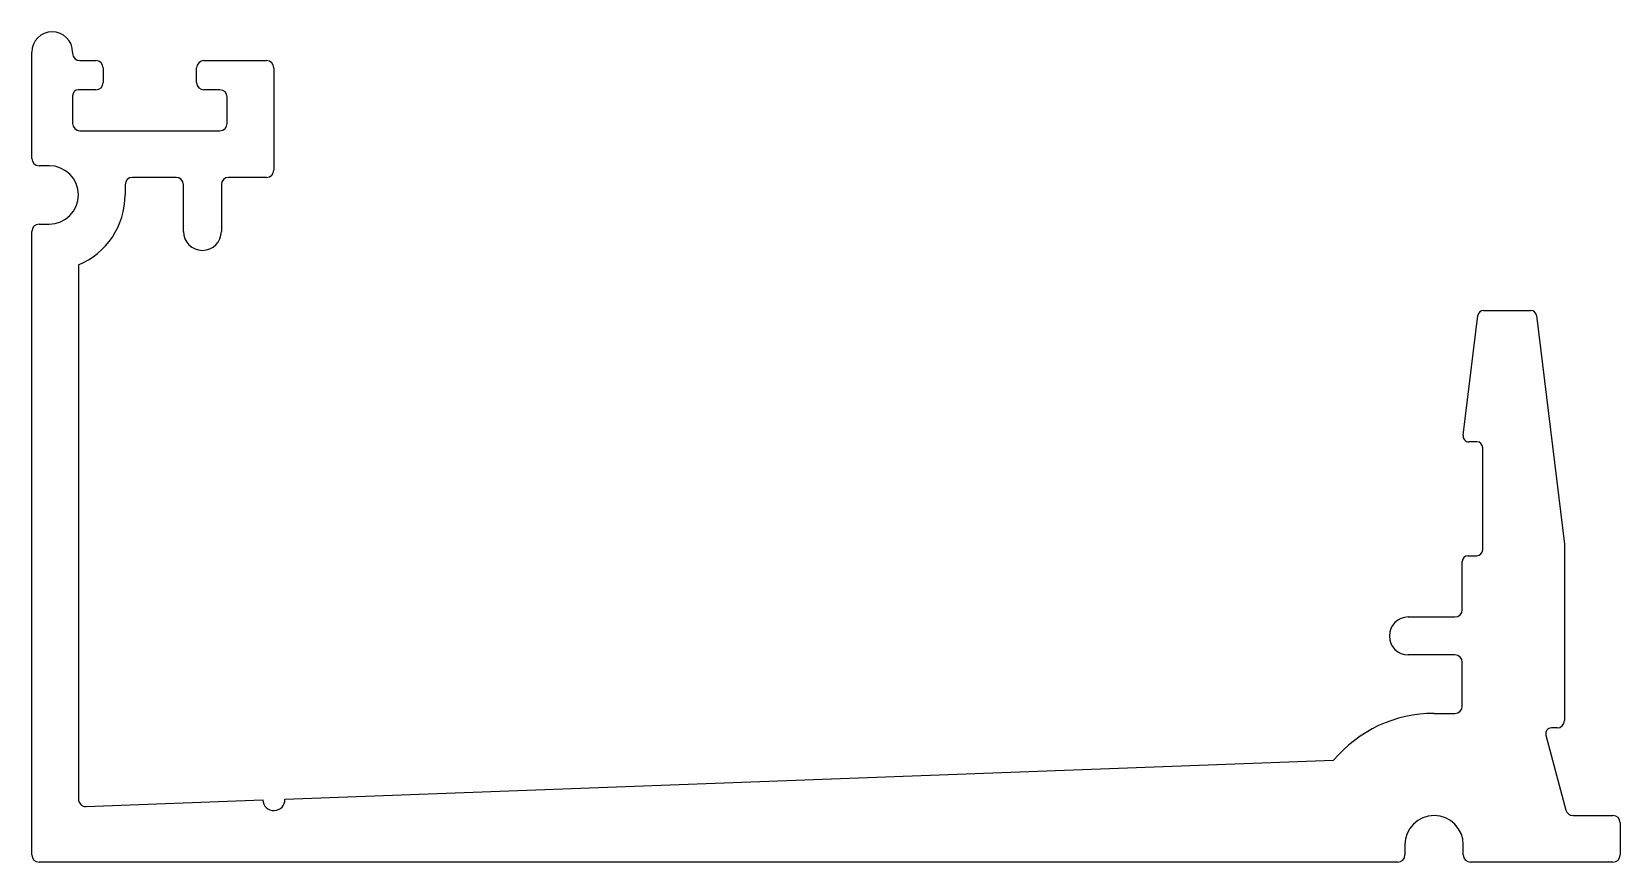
# Model space of a CAD drawing. Header units: inches. Extents: x -23.5 to 30.9, y 0 to 28.5.
import ezdxf

# ---------------------------------------------------------------- set-up
doc = ezdxf.new("R2010")
doc.units = ezdxf.units.IN
doc.header["$MEASUREMENT"] = 0
doc.layers.add('BEAD', color=152, linetype='Continuous')

msp = doc.modelspace()

# ---------------------------------------------------------------- linework, layer by layer
at = {"layer": 'BEAD', "color": 7, "lineweight": -2}
for p, q in [((-23.54, 24.112), (-23.54, 27.75)), ((-22.14, 27.75), (-22.14, 27.712)), ((-21.89, 27.462), (-21.34, 27.462)), ((-17.64, 27.462), (-15.49, 27.462)), ((-21.09, 27.212), (-21.09, 26.712)), ((-17.89, 26.712), (-17.89, 27.212)), ((-15.24, 27.212), (-15.24, 23.712)), ((-22.14, 26.262), (-22.14, 25.312)), ((-21.34, 26.462), (-21.94, 26.462)), ((-17.09, 26.462), (-17.64, 26.462)), ((-16.84, 25.312), (-16.84, 26.212)), ((-21.89, 25.062), (-17.09, 25.062)), ((-22.94, 23.862), (-23.29, 23.862)), ((-18.59, 23.462), (-20.09, 23.462)), ((-15.49, 23.462), (-16.79, 23.462)), ((-20.34, 23.212), (-20.34, 22.862)), ((-18.34, 21.612), (-18.34, 23.212)), ((-17.04, 23.212), (-17.04, 21.612)), ((-23.29, 21.862), (-22.94, 21.862)), ((-23.54, 0.25), (-23.54, 21.612)), ((-21.94, 20.462), (-21.94, 2.159)), ((25.532, 14.625), (26.036, 18.725)), ((26.234, 18.901), (27.846, 18.901)), ((28.044, 18.725), (29.005, 10.901)), ((26.005, 14.401), (25.731, 14.401)), ((26.205, 10.701), (26.205, 14.201)), ((29.005, 10.901), (29.005, 4.85)), ((25.705, 10.501), (26.005, 10.501)), ((25.505, 8.651), (25.505, 10.301)), ((23.655, 8.401), (25.255, 8.401)), ((25.255, 7.101), (23.655, 7.101)), ((25.505, 5.35), (25.505, 6.851)), ((24.54, 5.1), (25.255, 5.1)), ((28.755, 4.6), (28.566, 4.6)), ((28.372, 4.348), (29.059, 1.785)), ((-14.859, 2.162), (21.092, 3.492)), ((-21.681, 1.91), (-15.62, 2.134)), ((29.301, 1.6), (30.67, 1.6)), ((30.92, 1.35), (30.92, 0.25)), ((23.54, 0.6), (23.54, 0.25)), ((25.54, 0.25), (25.54, 0.6)), ((23.29, 0), (-23.29, 0)), ((30.67, 0), (25.79, 0))]:
    msp.add_line(p, q, dxfattribs=at)
for centre, radius, start, end in [((-22.84, 27.75), 0.7, 90, 180), ((-22.84, 27.75), 0.7, 0, 90), ((-21.89, 27.712), 0.25, 180, 270), ((-21.34, 27.212), 0.25, 360, 90), ((-17.64, 27.212), 0.25, 90, 180), ((-15.49, 27.212), 0.25, 360, 90), ((-21.34, 26.712), 0.25, 270, 0), ((-17.64, 26.712), 0.25, 180, 270), ((-21.94, 26.262), 0.2, 90, 180), ((-17.09, 26.212), 0.25, 360, 90), ((-21.89, 25.312), 0.25, 180, 270), ((-17.09, 25.312), 0.25, 270, 0), ((-23.29, 24.112), 0.25, 180, 270), ((-23.29, 24.112), 0.25, 180, 270), ((-23.29, 24.112), 0.25, 180, 270), ((-22.94, 22.862), 1, 270, 90), ((-20.09, 23.212), 0.25, 90, 180), ((-18.59, 23.212), 0.25, 360, 90), ((-16.79, 23.212), 0.25, 90, 180), ((-15.49, 23.712), 0.25, 270, 0), ((-22.94, 22.862), 2.6, 292.6198, 0), ((-23.29, 21.612), 0.25, 90, 180), ((-17.69, 21.612), 0.65, 180, 360), ((26.234, 18.701), 0.2, 89.9999, 172.9999), ((27.846, 18.701), 0.2, 7.0001, 90.0001), ((25.731, 14.601), 0.2, 173, 269.9999), ((26.005, 14.201), 0.2, 360, 90), ((25.705, 10.301), 0.2, 90, 180), ((26.005, 10.701), 0.2, 270, 0), ((23.655, 7.751), 0.65, 90, 270), ((25.255, 8.651), 0.25, 270, 0), ((25.255, 6.851), 0.25, 360, 90), ((24.54, 0.6), 4.5, 90, 140.0197), ((25.255, 5.35), 0.25, 270, 0), ((28.566, 4.4), 0.2, 90.0001, 195), ((28.755, 4.85), 0.25, 270, 0), ((-21.69, 2.159), 0.25, 180, 272.0876), ((-15.24, 2.148), 0.381, 182.1182, 2.1182), ((29.301, 1.85), 0.25, 195, 270), ((24.54, 0.6), 1, 360, 180), ((30.67, 1.35), 0.25, 360, 90), ((-23.29, 0.25), 0.25, 180, 270), ((23.29, 0.25), 0.25, 270, 0), ((25.79, 0.25), 0.25, 180, 270), ((30.67, 0.25), 0.25, 270, 0)]:
    msp.add_arc(centre, radius, start, end, dxfattribs=at)

doc.saveas('drawing.dxf')
